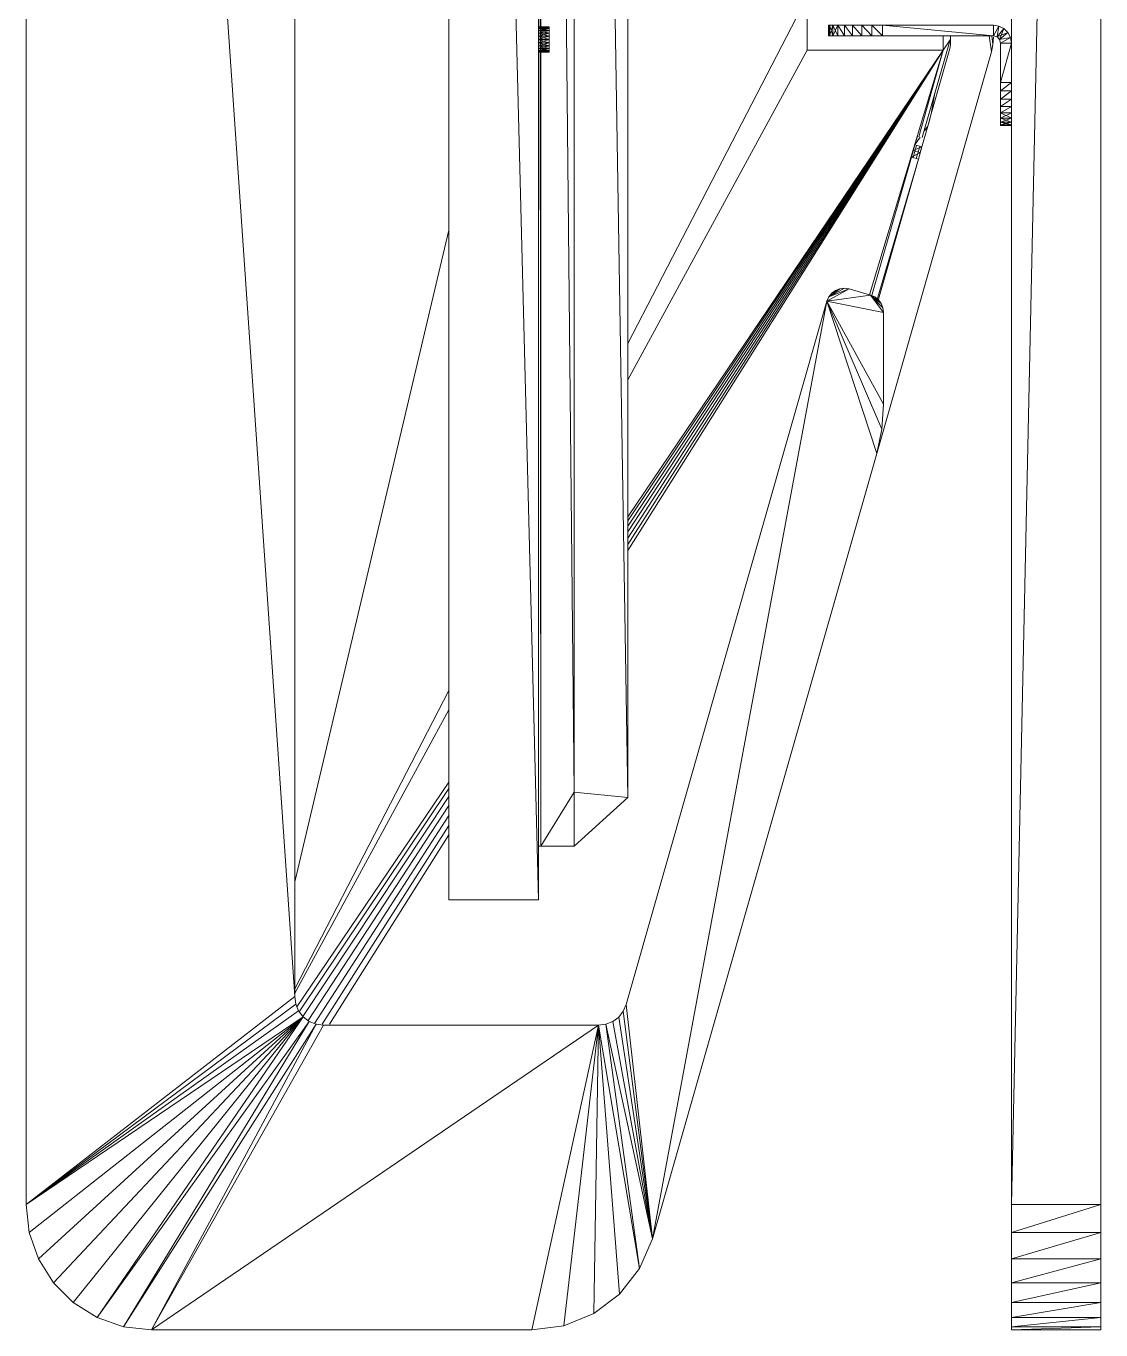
# Model space of a CAD drawing. Header units: millimetres. Extents: x 90978 to 295199, y -4084 to 97293.
# Drawn here: x 175930 to 176230, y 23747 to 24110.8 of the extents above; entities that cross this region are included whole.
import ezdxf

# ---------------------------------------------------------------- set-up
doc = ezdxf.new("R2010")
doc.units = ezdxf.units.MM
doc.header["$MEASUREMENT"] = 0
doc.layers.get('0').update_dxf_attribs({"linetype": 'CONTINUOUS'})
doc.layers.add('G-IMPT', color=8, linetype='CONTINUOUS', lineweight=9)

# ---------------------------------------------------------------- blocks, each defined once
blk = doc.blocks.new('Synergy Type 3 - Desk Type 3_dwg_Family - 607669-310583-_3D_-V219-Level 0')
at = {"layer": 'G-IMPT'}
for p, q in [((-531.88, -392.82), (-570.76, -381.72)), ((-532.43, -394.75), (-572.76, -383.23)), ((-532.43, -394.75), (-572.49, -383.02)), ((-531.88, -392.82), (-532.43, -394.75)), ((-531.88, -392.82), (-528.48, -393.8)), ((-530.59, -395.27), (-531.88, -392.82)), ((-531.88, -392.82), (-530.04, -393.35)), ((-530.59, -395.27), (-532.43, -394.75)), ((-529.03, -395.72), (-532.43, -394.75)), ((-529.03, -395.72), (-532.43, -394.75)), ((-529.03, -395.72), (-532.43, -394.75)), ((-529.03, -395.72), (-532.43, -394.75)), ((-529.03, -395.72), (-532.43, -394.75)), ((-529.03, -395.72), (-532.43, -394.75)), ((-530.59, -395.27), (-530.04, -393.35)), ((-523.19, -397.39), (-530.59, -395.27)), ((-530.59, -395.27), (-529.03, -395.72)), ((-530.04, -393.35), (-529.03, -395.72)), ((-530.04, -393.35), (-528.48, -393.8)), ((-529.03, -395.72), (-528.48, -393.8)), ((-523.19, -397.39), (-529.03, -395.72)), ((-526.04, -394.49), (-528.48, -393.8)), ((-526.27, -395.3), (-528.48, -393.8)), ((-523.19, -397.39), (-524.53, -396.48)), ((-523.19, -397.39), (-521.63, -397.83)), ((-519.8, -398.36), (-523.19, -397.39)), ((-521.63, -397.83), (-523.19, -397.39)), ((-521.63, -397.83), (-523.19, -397.39)), ((-519.8, -398.36), (-523.19, -397.39)), ((-521.63, -397.83), (-519.8, -398.36)), ((-519.8, -398.36), (-501.59, -403.56)), ((-519.8, -398.36), (-513.92, -399.38)), ((-500.5, -403.71), (-501.59, -403.56)), ((-501.59, -403.56), (-500.5, -403.71)), ((-501.59, -403.56), (-500.5, -403.71)), ((-498.06, -403.7), (-500.5, -403.71)), ((-498.06, -403.71), (-500.5, -403.71))]:
    blk.add_line(p, q, dxfattribs=at)
blk = doc.blocks.new('Synergy Type 3 - Desk Type 3_dwg_Family - 609077-310585-_3D_-768214-Level 0')
at = {"layer": 'G-IMPT'}
for p, q in [((-502.48, -415.13), (-614.53, -383.12)), ((-498.06, -414.53), (-502.48, -415.13)), ((-502.48, -415.13), (-500.44, -415.57)), ((-498.06, -415.23), (-500.44, -415.57)), ((-500.44, -415.57), (-498.36, -415.71))]:
    blk.add_line(p, q, dxfattribs=at)
blk = doc.blocks.new('Synergy Type 3 - Desk Type 3_dwg_Family - 641585-310597-_3D_-768220-Level 0')
at = {"layer": 'G-IMPT'}
for p, q in [((240.94, -263.71), (-739.06, -263.71)), ((-739.06, -263.71), (-739.06, -288.71)), ((240.94, -263.71), (-739.06, -288.71)), ((-739.06, -288.71), (240.94, -288.71)), ((-289.06, -288.71), (-724.06, -288.71)), ((-210.81, -288.71), (-724.06, -288.71)), ((-724.06, -289.34), (-724.06, -288.71)), ((-724.06, -289.34), (225.94, -288.71)), ((-724.06, -298.71), (-724.06, -289.34)), ((-709.06, -298.71), (-724.06, -289.34)), ((225.94, -289.34), (-724.06, -289.34)), ((225.94, -289.34), (-709.06, -298.71)), ((-502.56, -291.71), (-502.56, -288.71)), ((-502.44, -288.71), (-502.56, -288.71)), ((-502.56, -288.71), (-502.44, -288.71)), ((-502.44, -291.71), (-502.56, -288.71)), ((-502.56, -291.71), (-502.44, -288.71)), ((-502.44, -291.71), (-502.44, -288.71)), ((-502.09, -291.71), (-502.44, -288.71)), ((-502.44, -291.71), (-502.09, -288.71)), ((-502.44, -291.71), (-502.44, -288.71)), ((-502.09, -291.71), (-502.09, -288.71)), ((-501.53, -291.71), (-502.09, -288.71)), ((-502.09, -291.71), (-501.53, -288.71)), ((-502.09, -291.71), (-502.09, -288.71)), ((-501.53, -291.71), (-500.81, -288.71)), ((-501.53, -291.71), (-501.53, -288.71)), ((-501.53, -291.71), (-501.53, -288.71)), ((-501.53, -288.71), (-500.81, -291.71)), ((-500.81, -291.71), (-499.96, -288.71)), ((-500.81, -291.71), (-500.81, -288.71)), ((-499.96, -291.71), (-500.81, -288.71)), ((-500.81, -288.71), (-500.81, -291.71)), ((-499.96, -291.71), (-499.06, -288.71)), ((-499.96, -291.71), (-499.96, -288.71)), ((-499.96, -291.71), (-499.96, -288.71)), ((-499.06, -291.71), (-499.96, -288.71)), ((-499.06, -291.71), (-498.15, -288.71)), ((-499.06, -291.71), (-499.06, -288.71)), ((-499.06, -291.71), (-499.06, -288.71)), ((-498.15, -291.71), (-499.06, -288.71)), ((-498.15, -291.71), (-497.31, -288.71)), ((-498.15, -291.71), (-498.15, -288.71)), ((-498.15, -291.71), (-498.15, -288.71)), ((-497.31, -291.71), (-498.15, -288.71)), ((-497.31, -291.71), (-496.58, -288.71)), ((-497.31, -291.71), (-497.31, -288.71)), ((-497.31, -291.71), (-497.31, -288.71)), ((-496.58, -291.71), (-497.31, -288.71)), ((-496.58, -291.71), (-496.02, -288.71)), ((-496.58, -291.71), (-496.58, -288.71)), ((-496.02, -291.71), (-496.58, -288.71)), ((-496.58, -291.71), (-496.58, -288.71)), ((-495.68, -291.71), (-496.02, -288.71)), ((-496.02, -291.71), (-496.02, -288.71)), ((-495.68, -288.71), (-496.02, -291.71)), ((-496.02, -291.71), (-496.02, -288.71)), ((-495.56, -288.71), (-495.68, -288.71)), ((-495.56, -288.71), (-495.68, -288.71)), ((-495.56, -291.71), (-495.68, -288.71)), ((-495.68, -291.71), (-495.56, -288.71)), ((-495.68, -291.71), (-495.68, -288.71)), ((-495.68, -291.71), (-495.68, -288.71)), ((-495.56, -291.71), (-495.56, -288.71)), ((-502.44, -291.71), (-502.56, -291.71)), ((-502.56, -291.71), (-502.44, -291.71)), ((-495.56, -291.71), (-502.56, -291.71)), ((-499.96, -291.71), (-502.56, -291.71)), ((-502.56, -291.71), (-499.06, -291.71)), ((-502.56, -291.71), (-498.15, -291.71)), ((-502.56, -291.71), (-495.68, -291.71)), ((-502.56, -291.71), (-496.02, -291.71)), ((-502.56, -291.71), (-497.31, -291.71)), ((-502.56, -291.71), (-496.58, -291.71)), ((-502.44, -291.71), (-502.09, -291.71)), ((-502.44, -291.71), (-502.09, -291.71)), ((-495.56, -291.71), (-502.44, -291.71)), ((-502.44, -291.71), (-499.96, -291.71)), ((-501.53, -291.71), (-502.09, -291.71)), ((-502.09, -291.71), (-501.53, -291.71)), ((-495.56, -291.71), (-502.09, -291.71)), ((-499.96, -291.71), (-502.09, -291.71)), ((-499.96, -291.71), (-501.53, -291.71)), ((-501.53, -291.71), (-500.81, -291.71)), ((-500.81, -291.71), (-501.53, -291.71)), ((-495.56, -291.71), (-501.53, -291.71)), ((-499.96, -291.71), (-500.81, -291.71)), ((-499.96, -291.71), (-500.81, -291.71)), ((-495.56, -291.71), (-500.81, -291.71)), ((-499.96, -291.71), (-499.06, -291.71)), ((-499.96, -291.71), (-499.06, -291.71)), ((-495.56, -291.71), (-499.96, -291.71)), ((-498.15, -291.71), (-499.06, -291.71)), ((-499.06, -291.71), (-498.15, -291.71)), ((-495.56, -291.71), (-499.06, -291.71)), ((-497.31, -291.71), (-498.15, -291.71)), ((-498.15, -291.71), (-497.31, -291.71)), ((-495.56, -291.71), (-498.15, -291.71)), ((-496.58, -291.71), (-497.31, -291.71)), ((-497.31, -291.71), (-496.58, -291.71)), ((-495.56, -291.71), (-497.31, -291.71)), ((-496.58, -291.71), (-495.68, -291.71)), ((-496.58, -291.71), (-496.02, -291.71)), ((-496.02, -291.71), (-496.58, -291.71)), ((-495.56, -291.71), (-496.58, -291.71)), ((-495.68, -291.71), (-496.02, -291.71)), ((-495.68, -291.71), (-496.02, -291.71)), ((-495.56, -291.71), (-495.68, -291.71)), ((-495.56, -291.71), (-495.68, -291.71)), ((-710.55, -313.71), (-724.06, -298.71)), ((-709.06, -298.71), (-724.06, -298.71)), ((210.94, -298.71), (-710.55, -313.71)), ((-710.55, -313.71), (-709.06, -298.71)), ((210.94, -298.71), (-709.06, -298.71)), ((-482.06, -313.71), (-710.55, -313.71))]:
    blk.add_line(p, q, dxfattribs=at)
blk = doc.blocks.new('Synergy Type 3 - Desk Type 3_dwg_Family - 678409-310601-_3D_-768222-Level 0')
at = {"layer": 'G-IMPT'}
for p, q in [((-831.84, -146.59), (-839.24, -149.18)), ((-824.06, -145.71), (-831.84, -146.59)), ((-831.84, -146.59), (-771.71, -223.05)), ((325.94, -145.71), (-824.06, -145.71)), ((-824.06, -145.71), (-771.71, -223.05)), ((-824.06, -145.71), (-770.06, -221.78)), ((-824.06, -145.71), (-768.13, -220.98)), ((-824.06, -145.71), (-766.06, -220.71)), ((325.94, -145.71), (-766.06, -220.71)), ((-839.24, -149.18), (-845.88, -153.35)), ((-839.24, -149.18), (-771.71, -223.05)), ((-845.88, -153.35), (-851.42, -158.89)), ((-845.88, -153.35), (-771.71, -223.05)), ((-851.42, -158.89), (-855.59, -165.53)), ((-851.42, -158.89), (-771.71, -223.05)), ((-855.59, -165.53), (-858.18, -172.92)), ((-855.59, -165.53), (-772.98, -224.71)), ((-855.59, -165.53), (-771.71, -223.05)), ((-858.18, -172.92), (-859.06, -180.71)), ((-858.18, -172.92), (-773.78, -226.64)), ((-858.18, -172.92), (-772.98, -224.71)), ((-859.06, -180.71), (-859.06, -286.85)), ((-859.06, -180.71), (-774.06, -305.51)), ((-859.06, -180.71), (-773.78, -226.64)), ((-859.06, -180.71), (-774.06, -228.71)), ((-771.71, -223.05), (-770.06, -221.78)), ((-770.06, -221.78), (-768.13, -220.98)), ((-768.13, -220.98), (-766.06, -220.71)), ((-766.06, -220.71), (267.94, -220.71)), ((-773.78, -226.64), (-772.98, -224.71)), ((-772.98, -224.71), (-771.71, -223.05)), ((-773.78, -226.64), (-774.06, -228.71)), ((-774.06, -305.51), (-774.06, -228.71)), ((-773.8, -226.74), (-773.78, -226.64)), ((-857.89, -295.8), (-859.06, -286.85)), ((-774.06, -305.51), (-859.06, -286.85)), ((-854.48, -304.15), (-857.89, -295.8)), ((-774.06, -305.51), (-857.89, -295.8)), ((-849.05, -311.36), (-854.48, -304.15)), ((-774.06, -305.51), (-854.48, -304.15)), ((-774.06, -305.51), (-849.05, -311.36)), ((-774.06, -305.51), (-841.95, -316.93)), ((-773.79, -307.55), (-774.06, -305.51)), ((-773.79, -307.55), (-841.95, -316.93)), ((-773.79, -307.55), (-833.67, -320.51)), ((-773.01, -309.46), (-773.79, -307.55)), ((-849.05, -311.36), (-841.95, -316.93)), ((-773.01, -309.46), (-833.67, -320.51)), ((-771.77, -311.11), (-833.67, -320.51)), ((-770.15, -312.38), (-833.67, -320.51)), ((-771.77, -311.11), (-773.01, -309.46)), ((-770.15, -312.38), (-771.77, -311.11)), ((-770.15, -312.38), (-768.25, -313.2)), ((-768.25, -313.2), (-833.67, -320.51)), ((-572.08, -369.25), (-768.25, -313.2)), ((-841.95, -316.93), (-833.67, -320.51)), ((-614.53, -383.12), (-833.67, -320.51)), ((-572.08, -369.25), (-833.67, -320.51)), ((-614.53, -383.12), (-572.08, -369.25)), ((-607.73, -384.56), (-572.08, -369.25)), ((-600.79, -385.04), (-572.08, -369.25)), ((-575.17, -385.04), (-572.08, -369.25)), ((-570.88, -369.77), (-572.08, -369.25)), ((-570.36, -381.42), (-572.08, -369.25)), ((-568.65, -375.43), (-572.08, -369.25)), ((-569.86, -370.58), (-570.88, -369.77)), ((-569.86, -370.58), (-570.88, -369.77)), ((-568.46, -374.14), (-570.88, -369.77)), ((-568.65, -375.43), (-570.88, -369.77)), ((-568.46, -374.14), (-570.88, -369.77)), ((-568.6, -372.84), (-570.88, -369.77)), ((-568.6, -372.84), (-570.88, -369.77)), ((-569.86, -370.58), (-570.88, -369.77)), ((-569.08, -371.63), (-569.86, -370.58)), ((-569.08, -371.63), (-569.86, -370.58)), ((-568.6, -372.84), (-569.86, -370.58)), ((-568.6, -372.84), (-569.86, -370.58)), ((-569.08, -371.63), (-569.86, -370.58)), ((-568.6, -372.84), (-569.08, -371.63)), ((-568.6, -372.84), (-569.08, -371.63)), ((-568.6, -372.84), (-569.08, -371.63)), ((-568.46, -374.14), (-568.65, -375.43)), ((-568.65, -375.43), (-568.46, -374.14)), ((-568.46, -374.14), (-568.65, -375.43)), ((-568.46, -374.14), (-568.6, -372.84)), ((-568.46, -374.14), (-568.6, -372.84)), ((-568.46, -374.14), (-568.6, -372.84)), ((-570.36, -381.42), (-568.65, -375.43)), ((-570.36, -381.42), (-575.17, -385.04)), ((-570.36, -381.42), (-573.89, -384.88)), ((-570.36, -381.42), (-573.89, -384.88)), ((-570.36, -381.42), (-572.69, -384.39)), ((-570.36, -381.42), (-572.69, -384.39)), ((-570.87, -382.6), (-570.36, -381.42)), ((-570.36, -381.42), (-570.87, -382.6)), ((-570.87, -382.6), (-570.36, -381.42)), ((-607.73, -384.56), (-614.53, -383.12)), ((-607.73, -384.56), (-600.79, -385.04)), ((-600.79, -385.04), (-575.17, -385.04)), ((-573.89, -384.88), (-575.17, -385.04)), ((-573.89, -384.88), (-575.17, -385.04)), ((-573.89, -384.88), (-575.17, -385.04)), ((-572.69, -384.39), (-573.89, -384.88)), ((-572.69, -384.39), (-573.89, -384.88)), ((-572.69, -384.39), (-573.89, -384.88)), ((-570.87, -382.6), (-572.69, -384.39)), ((-570.87, -382.6), (-572.69, -384.39)), ((-571.67, -383.61), (-572.69, -384.39)), ((-571.67, -383.61), (-572.69, -384.39)), ((-571.67, -383.61), (-572.69, -384.39)), ((-570.87, -382.6), (-571.67, -383.61)), ((-570.87, -382.6), (-571.67, -383.61)), ((-570.87, -382.6), (-571.67, -383.61))]:
    blk.add_line(p, q, dxfattribs=at)
blk = doc.blocks.new('Synergy Type 3 - Desk Type 3_dwg_Family - 680513-310603-_3D_-768223-Level 0')
at = {"layer": 'G-IMPT'}
for p, q in [((-706.21, -263.71), (-768.93, -221.32)), ((-686.03, -263.71), (-765.14, -220.71)), ((-680.65, -263.71), (-763.89, -220.71)), ((-552.26, -263.71), (-734.09, -220.71)), ((-712.78, -263.71), (-772.77, -224.43)), ((-710.21, -263.71), (-771.63, -222.99)), ((-707.97, -263.71), (-770.28, -221.96)), ((-718.32, -263.71), (-773.8, -228.31)), ((-715.54, -263.71), (-773.59, -226.18)), ((-720.93, -263.71), (-773.8, -230.38)), ((-502.06, -401.71), (-641.63, -313.71)), ((-502.06, -401.71), (-639.96, -313.71)), ((-502.06, -401.71), (-638.19, -313.71)), ((-502.06, -401.71), (-636.43, -313.71)), ((-502.06, -401.71), (-634.79, -313.71)), ((-502.06, -401.71), (-633.37, -313.71)), ((-502.06, -401.71), (-632.24, -313.71)), ((-502.06, -363.71), (-594.04, -313.71)), ((-487.06, -363.71), (-583.85, -313.71)), ((-487.06, -363.71), (-502.06, -363.71)), ((-502.06, -363.71), (-502.06, -401.71)), ((-502.06, -401.71), (-570.26, -381.08)), ((-532.26, -394.14), (-528.86, -395.12)), ((-528.61, -394.22), (-532.01, -393.26)), ((-526.42, -395.81), (-499.18, -403.6)), ((-502.06, -401.71), (-526.16, -394.91)), ((-502.06, -401.71), (-498.06, -401.71)), ((-502.06, -401.71), (-499.18, -403.6)), ((-499.18, -403.6), (-498.77, -403.68)), ((-498.36, -403.71), (-498.77, -403.68)), ((-498.77, -403.68), (-498.36, -403.71)), ((-498.36, -403.71), (-498.77, -403.68))]:
    blk.add_line(p, q, dxfattribs=at)
blk = doc.blocks.new('Synergy Type 3 - Desk Type 3_dwg_Family - 687609-310611-_3D_-768227-Level 0')
at = {"layer": 'G-IMPT'}
for p, q in [((-859.06, -445.71), (-859.06, -420.71)), ((-858.18, -420.71), (-859.06, -420.71)), ((-858.18, -445.71), (-859.06, -420.71)), ((-855.59, -420.71), (-858.18, -420.71)), ((-858.18, -445.71), (-858.18, -420.71)), ((-855.59, -445.71), (-858.18, -420.71)), ((-855.59, -420.71), (-851.42, -420.71)), ((-855.59, -445.71), (-855.59, -420.71)), ((-851.42, -445.71), (-855.59, -420.71)), ((-845.88, -420.71), (-851.42, -420.71)), ((-851.42, -445.71), (-851.42, -420.71)), ((-845.88, -445.71), (-851.42, -420.71)), ((-839.24, -420.71), (-845.88, -420.71)), ((-839.24, -445.71), (-845.88, -420.71)), ((-845.88, -445.71), (-845.88, -420.71)), ((-839.24, -420.71), (-831.84, -420.71)), ((-831.84, -445.71), (-839.24, -420.71)), ((-839.24, -445.71), (-839.24, -420.71)), ((-831.84, -420.71), (-824.06, -420.71)), ((-831.84, -445.71), (-831.84, -420.71)), ((-824.06, -445.71), (-831.84, -420.71)), ((325.94, -420.71), (-824.06, -420.71)), ((-824.06, -445.71), (-824.06, -420.71)), ((325.94, -445.71), (-824.06, -420.71)), ((-859.06, -445.71), (-858.18, -445.71)), ((-858.18, -445.71), (-855.59, -445.71)), ((-855.59, -445.71), (-851.42, -445.71)), ((-851.42, -445.71), (-845.88, -445.71)), ((-839.24, -445.71), (-845.88, -445.71)), ((-831.84, -445.71), (-839.24, -445.71)), ((-831.84, -445.71), (-824.06, -445.71)), ((-824.06, -445.71), (325.94, -445.71))]:
    blk.add_line(p, q, dxfattribs=at)
blk = doc.blocks.new('Synergy Type 3 - Desk Type 3_dwg_Family - 690721-310613-_3D_-768228-Level 0')
at = {"layer": 'G-IMPT'}
for p, q in [((-498.06, -370), (-498.06, -369.71)), ((-495.06, -369.71), (-498.06, -369.71)), ((-498.06, -370), (-498.06, -369.71)), ((-498.06, -369.71), (-495.06, -369.71)), ((-498.06, -370), (-495.06, -369.71)), ((-498.06, -369.71), (-495.06, -369.71)), ((-498.06, -369.71), (-498.06, -372.24)), ((-498.06, -369.71), (-498.06, -372.24)), ((-498.06, -369.71), (-498.06, -372.24)), ((-498.06, -369.71), (-498.06, -372.24)), ((-495.06, -370), (-498.06, -369.71)), ((-498.06, -369.71), (-498.06, -372.24)), ((-498.06, -369.71), (-498.06, -372.24)), ((-498.06, -370), (-498.06, -370.85)), ((-498.06, -370.85), (-498.06, -370)), ((-498.06, -370), (-495.06, -370)), ((-498.06, -370), (-498.06, -372.24)), ((-498.06, -370), (-498.06, -372.24)), ((-495.06, -370), (-498.06, -370.85)), ((-495.06, -370.85), (-498.06, -370)), ((-498.06, -370), (-495.06, -370)), ((-498.06, -370), (-498.06, -372.24)), ((-498.06, -370), (-498.06, -372.24)), ((-498.06, -370.85), (-498.06, -372.24)), ((-498.06, -372.24), (-498.06, -370.85)), ((-498.06, -370.85), (-495.06, -370.85)), ((-498.06, -370.85), (-498.06, -372.24)), ((-495.06, -370.85), (-498.06, -372.24)), ((-495.06, -372.24), (-498.06, -370.85)), ((-498.06, -370.85), (-495.06, -370.85)), ((-498.06, -370.85), (-498.06, -372.24)), ((-495.06, -369.71), (-495.06, -370)), ((-495.06, -370), (-495.06, -369.71)), ((-495.06, -369.71), (-495.06, -372.24)), ((-495.06, -369.71), (-495.06, -372.24)), ((-495.06, -369.71), (-495.06, -372.24)), ((-495.06, -369.71), (-495.06, -372.24)), ((-495.06, -369.71), (-495.06, -372.24)), ((-495.06, -369.71), (-495.06, -372.24)), ((-495.06, -370), (-495.06, -370.85)), ((-495.06, -370.85), (-495.06, -370)), ((-495.06, -370), (-495.06, -372.24)), ((-495.06, -370), (-495.06, -372.24)), ((-495.06, -370), (-495.06, -372.24)), ((-495.06, -370), (-495.06, -372.24)), ((-495.06, -370), (-495.06, -372.24)), ((-495.06, -370.85), (-495.06, -372.24)), ((-495.06, -372.24), (-495.06, -370.85)), ((-495.06, -370.85), (-495.06, -372.24)), ((-495.06, -370.85), (-495.06, -372.24)), ((-498.06, -372.24), (-498.06, -374.11)), ((-498.06, -372.24), (-495.06, -372.24)), ((-495.06, -372.24), (-498.06, -374.11)), ((-498.06, -374.11), (-498.06, -376.38)), ((-498.06, -374.11), (-495.06, -374.11)), ((-495.06, -374.11), (-498.06, -376.38)), ((-495.06, -372.24), (-495.06, -374.11)), ((-495.06, -374.11), (-495.06, -376.38)), ((-498.06, -376.38), (-498.06, -378.97)), ((-498.06, -376.38), (-495.06, -376.38)), ((-495.06, -376.38), (-498.06, -378.97)), ((-495.06, -376.38), (-495.06, -378.97)), ((-498.06, -378.97), (-498.06, -381.79)), ((-498.06, -378.97), (-495.06, -378.97)), ((-495.06, -378.97), (-498.06, -381.79)), ((-498.06, -381.79), (-498.06, -384.71)), ((-498.06, -381.79), (-495.06, -381.79)), ((-495.06, -381.79), (-498.06, -384.71)), ((-495.06, -378.97), (-495.06, -381.79)), ((-495.06, -381.79), (-495.06, -384.71)), ((-498.06, -384.71), (-498.06, -415.71)), ((-498.06, -384.71), (-495.06, -384.71)), ((-495.06, -384.71), (-498.06, -415.71)), ((-495.06, -384.71), (-495.06, -415.71)), ((-522.83, -417.71), (-523.06, -417.71)), ((-523.06, -420.71), (-523.06, -417.71)), ((-523.06, -417.71), (-523.06, -420.71)), ((-523.06, -417.71), (-522.83, -417.71)), ((-519.54, -417.71), (-523.06, -417.71)), ((-519.54, -417.71), (-523.06, -417.71)), ((-519.54, -417.71), (-523.06, -417.71)), ((-519.54, -417.71), (-523.06, -417.71)), ((-519.54, -417.71), (-523.06, -417.71)), ((-522.83, -417.71), (-523.06, -420.71)), ((-523.06, -417.71), (-523.06, -420.71)), ((-523.06, -417.71), (-519.54, -417.71)), ((-523.06, -417.71), (-519.54, -417.71)), ((-522.83, -420.71), (-523.06, -417.71)), ((-522.14, -417.71), (-522.83, -417.71)), ((-522.83, -417.71), (-522.14, -417.71)), ((-519.54, -417.71), (-522.83, -417.71)), ((-519.54, -417.71), (-522.83, -417.71)), ((-519.54, -417.71), (-522.83, -417.71)), ((-522.14, -417.71), (-522.83, -420.71)), ((-522.83, -420.71), (-522.83, -417.71)), ((-522.83, -420.71), (-522.83, -417.71)), ((-522.83, -417.71), (-522.14, -420.71)), ((-522.83, -417.71), (-519.54, -417.71)), ((-521.03, -417.71), (-522.14, -417.71)), ((-522.14, -417.71), (-521.03, -417.71)), ((-519.54, -417.71), (-522.14, -417.71)), ((-521.03, -417.71), (-522.14, -420.71)), ((-522.14, -420.71), (-522.14, -417.71)), ((-522.14, -420.71), (-522.14, -417.71)), ((-522.14, -417.71), (-521.03, -420.71)), ((-522.14, -417.71), (-519.54, -417.71)), ((-519.54, -417.71), (-521.03, -417.71)), ((-521.03, -417.71), (-519.54, -417.71)), ((-519.54, -417.71), (-521.03, -417.71)), ((-519.54, -417.71), (-521.03, -417.71)), ((-519.54, -417.71), (-521.03, -420.71)), ((-521.03, -420.71), (-521.03, -417.71)), ((-521.03, -420.71), (-521.03, -417.71)), ((-521.03, -417.71), (-519.54, -420.71)), ((-521.03, -417.71), (-519.54, -417.71)), ((-521.03, -417.71), (-519.54, -417.71)), ((-519.54, -417.71), (-517.72, -417.71)), ((-519.54, -420.71), (-519.54, -417.71)), ((-519.54, -417.71), (-517.72, -420.71)), ((-517.72, -417.71), (-515.65, -417.71)), ((-517.72, -420.71), (-517.72, -417.71)), ((-517.72, -417.71), (-515.65, -420.71)), ((-515.65, -417.71), (-513.4, -417.71)), ((-515.65, -420.71), (-515.65, -417.71)), ((-515.65, -417.71), (-513.4, -420.71)), ((-513.4, -417.71), (-511.06, -417.71)), ((-513.4, -420.71), (-513.4, -417.71)), ((-513.4, -417.71), (-511.06, -420.71)), ((-511.06, -417.71), (-500.06, -417.71)), ((-511.06, -420.71), (-511.06, -417.71)), ((-511.06, -417.71), (-500.06, -420.71)), ((-500.06, -417.71), (-499.06, -417.44)), ((-500.06, -417.71), (-499.06, -417.44)), ((-500.06, -417.71), (-499.06, -417.44)), ((-500.06, -417.71), (-500.06, -420.71)), ((-500.06, -417.71), (-498.51, -420.47)), ((-500.06, -417.71), (-498.51, -420.47)), ((-499.06, -417.44), (-498.32, -416.71)), ((-499.06, -417.44), (-498.32, -416.71)), ((-499.06, -417.44), (-498.32, -416.71)), ((-499.06, -417.44), (-496.01, -418.65)), ((-499.06, -417.44), (-497.12, -419.76)), ((-499.06, -417.44), (-498.51, -420.47)), ((-499.06, -417.44), (-497.12, -419.76)), ((-499.06, -417.44), (-498.51, -420.47)), ((-498.32, -416.71), (-498.06, -415.71)), ((-498.32, -416.71), (-498.06, -415.71)), ((-498.32, -416.71), (-498.06, -415.71)), ((-498.32, -416.71), (-495.3, -417.26)), ((-498.32, -416.71), (-496.01, -418.65)), ((-498.32, -416.71), (-495.3, -417.26)), ((-498.32, -416.71), (-496.01, -418.65)), ((-498.32, -416.71), (-497.12, -419.76)), ((-498.06, -415.71), (-495.3, -417.26)), ((-498.06, -415.71), (-495.3, -417.26)), ((-498.06, -415.71), (-495.06, -415.71)), ((-495.3, -417.26), (-496.01, -418.65)), ((-495.3, -417.26), (-496.01, -418.65)), ((-495.3, -417.26), (-496.01, -418.65)), ((-495.3, -417.26), (-495.06, -415.71)), ((-495.06, -415.71), (-495.3, -417.26)), ((-495.3, -417.26), (-495.06, -415.71)), ((-500.06, -420.71), (-498.51, -420.47)), ((-500.06, -420.71), (-498.51, -420.47)), ((-500.06, -420.71), (-498.51, -420.47)), ((-497.12, -419.76), (-498.51, -420.47)), ((-497.12, -419.76), (-498.51, -420.47)), ((-497.12, -419.76), (-498.51, -420.47)), ((-496.01, -418.65), (-497.12, -419.76)), ((-496.01, -418.65), (-497.12, -419.76)), ((-496.01, -418.65), (-497.12, -419.76))]:
    blk.add_line(p, q, dxfattribs=at)

msp = doc.modelspace()

# ---------------------------------------------------------------- block references
at = {"rotation": 90.00000000000007}
for name in ['Synergy Type 3 - Desk Type 3_dwg_Family - 609077-310585-_3D_-768214-Level 0', 'Synergy Type 3 - Desk Type 3_dwg_Family - 609077-310585-_3D_-768214-Level 0', 'Synergy Type 3 - Desk Type 3_dwg_Family - 678409-310601-_3D_-768222-Level 0', 'Synergy Type 3 - Desk Type 3_dwg_Family - 678409-310601-_3D_-768222-Level 0', 'Synergy Type 3 - Desk Type 3_dwg_Family - 687609-310611-_3D_-768227-Level 0', 'Synergy Type 3 - Desk Type 3_dwg_Family - 687609-310611-_3D_-768227-Level 0', 'Synergy Type 3 - Desk Type 3_dwg_Family - 607669-310583-_3D_-V219-Level 0', 'Synergy Type 3 - Desk Type 3_dwg_Family - 607669-310583-_3D_-V219-Level 0', 'Synergy Type 3 - Desk Type 3_dwg_Family - 680513-310603-_3D_-768223-Level 0', 'Synergy Type 3 - Desk Type 3_dwg_Family - 680513-310603-_3D_-768223-Level 0', 'Synergy Type 3 - Desk Type 3_dwg_Family - 641585-310597-_3D_-768220-Level 0', 'Synergy Type 3 - Desk Type 3_dwg_Family - 641585-310597-_3D_-768220-Level 0', 'Synergy Type 3 - Desk Type 3_dwg_Family - 690721-310613-_3D_-768228-Level 0', 'Synergy Type 3 - Desk Type 3_dwg_Family - 690721-310613-_3D_-768228-Level 0']:
    msp.add_blockref(name, (175784.32, 24606.06), dxfattribs=at)

doc.saveas('drawing.dxf')
